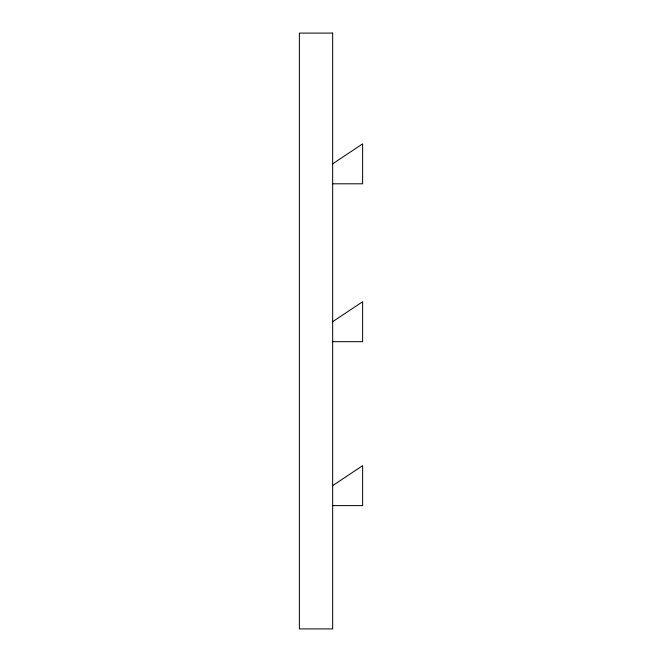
<?xml version="1.0" encoding="UTF-8"?>
<svg xmlns="http://www.w3.org/2000/svg" width="662" height="662" viewBox="0 0 662 662"><rect width="100%" height="100%" fill="white"/><g stroke="black" fill="none" stroke-linecap="round" stroke-linejoin="round"><path stroke-width="0.99" d="M332.663 163.828L362.619 143.861L362.619 183.804L332.663 183.804M332.663 321.707L362.619 301.731L362.619 341.675L332.663 341.675M332.663 485.635L362.619 465.659L362.619 505.603L332.663 505.603M332.663 33.1L299.381 33.1L299.381 628.9L332.663 628.9L332.663 33.1"/></g></svg>
